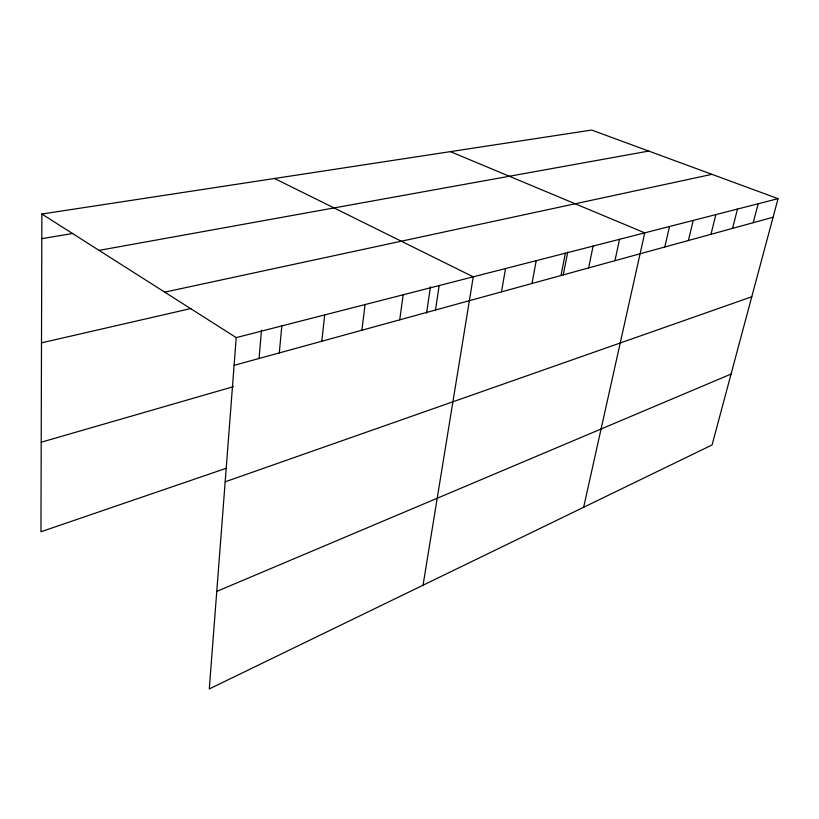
<?xml version="1.0" encoding="UTF-8"?>
<svg xmlns="http://www.w3.org/2000/svg" width="819" height="819" viewBox="0 0 819 819"><rect width="100%" height="100%" fill="white"/><g stroke="black" fill="none" stroke-linecap="round" stroke-linejoin="round"><path stroke-width="1.23" d="M41.871 214.025L236.23 337.602L209.285 688.943L712.08 444.942L778.05 198.659L591.646 130.057L41.871 214.025L40.95 531.756L226.341 468.253M259.06 358.517L261.496 330.19M279.299 352.928L281.828 325.911M321.816 341.247L324.693 314.916M361.885 330.231L365.069 304.566M399.713 319.84L403.163 294.799M426.576 313.104L430.446 286.824M435.483 310.012L439.168 285.565M423.054 585.206L473.249 276.822L274.549 178.491M501.484 291.871L505.548 268.54M531.992 283.487L536.21 260.677M561.005 275.512L565.366 253.204M563.247 274.979L567.741 252.057M588.626 267.926L593.099 246.089M614.956 260.688L619.533 239.312M583.65 507.268L644.748 232.842L450.378 151.628M664.803 246.99L669.543 226.484M688.4 240.499L693.212 220.413M710.964 234.306L715.826 214.619M732.565 228.368L737.469 209.07M753.245 222.686L758.189 203.757M216.769 591.4L731.06 374.068M225.174 481.807L751.77 296.775M41.206 442.219L233.497 386.64M234.101 365.346L773.075 217.24M236.23 337.602L778.05 198.659M41.503 342.844L191.083 308.487M164.721 292.137L711.967 174.334M99.048 250.379L648.75 151.075M41.8 238.646L72.86 233.446"/></g></svg>
